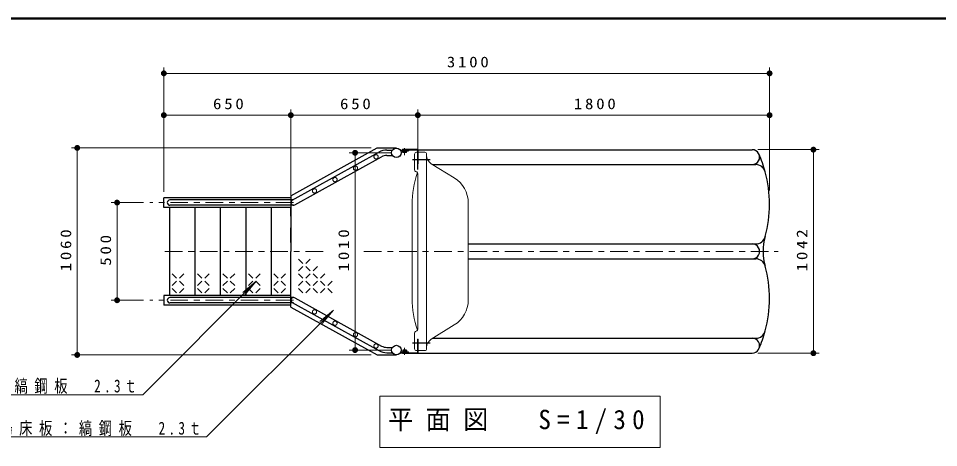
# Model space of a CAD drawing. Units: millimetres on the paper, scale 1:30. Extents: x -365 to 0, y -40 to 257.
# Drawn here: x -286.3 to -129.4, y 183.8 to 257 of the extents above; entities that cross this region are included whole.
import ezdxf

# ---------------------------------------------------------------- set-up
doc = ezdxf.new("R2010")
doc.units = ezdxf.units.MM
for name, pattern in [('USER1', [4.5, 2.5, -2]), ('USER2', [6, 3, -1, 1, -1]), ('USER3', [8, 3, -1, 1, -1, 1, -1])]:
    doc.linetypes.add(name, pattern=pattern)
doc.layers.add('LY_1', color=7, linetype='Continuous', lineweight=13)
doc.styles.add('ＭＳ ゴシック', font='')
doc.styles.get('ＭＳ ゴシック').set_extended_font_data('MS Gothic')

# ---------------------------------------------------------------- blocks, each defined once
blk = doc.blocks.new('filled_dot')
at = {"color": 0, "linetype": 'Continuous', "lineweight": -2, "const_width": 1.25}
blk.add_lwpolyline([(-0.625, 0, 1), (0.625, 0, 1)], format="xyb", close=True, dxfattribs=at)

msp = doc.modelspace()

# ---------------------------------------------------------------- linework, layer by layer
at = {"layer": 'LY_1', "lineweight": 50}
msp.add_line((0, 257), (-365, 257), dxfattribs=at)
at = {"layer": 'LY_1'}
for p, q in [((-261.521, 227.399), (-261.521, 248.623)), ((-158.187, 227.62), (-158.187, 248.623)), ((-261.521, 247.623), (-158.187, 247.623)), ((-261.521, 227.399), (-261.521, 241.478)), ((-261.521, 240.478), (-239.854, 240.478)), ((-239.854, 226.432), (-239.854, 241.478)), ((-239.854, 240.478), (-218.187, 240.478)), ((-218.187, 234.566), (-218.187, 241.478)), ((-218.187, 240.478), (-158.187, 240.478)), ((-158.187, 228.721), (-158.187, 241.478)), ((-226.132, 234.899), (-277.293, 234.899)), ((-276.293, 199.566), (-276.293, 234.899)), ((-222.854, 234.066), (-229.896, 234.066)), ((-228.896, 200.399), (-228.896, 234.066)), ((-220, 234.355), (-220, 234.376)), ((-218.421, 234.166), (-217.021, 234.166)), ((-160.199, 234.601), (-149.714, 234.601)), ((-150.714, 234.601), (-150.714, 199.867)), ((-218.754, 233.833), (-218.754, 231.188)), ((-216.687, 233.833), (-216.687, 200.633)), ((-218.567, 230.889), (-218.374, 230.795)), ((-211.966, 229.78), (-215.895, 232.199)), ((-218.187, 230.495), (-218.187, 203.97)), ((-264.985, 225.566), (-270.496, 225.566)), ((-269.496, 208.899), (-269.496, 225.566)), ((-219.163, 209.237), (-219.163, 225.228)), ((-209.587, 225.522), (-209.587, 208.943)), ((-237.811, 215.159), (-238.561, 215.909)), ((-236.561, 215.909), (-237.311, 215.159)), ((-237.811, 214.659), (-238.561, 213.909)), ((-236.561, 213.909), (-237.311, 214.659)), ((-235.311, 214.659), (-236.061, 213.909)), ((-265.118, 192.779), (-245.757, 212.14)), ((-259.346, 212.659), (-260.096, 213.409)), ((-259.346, 212.159), (-260.096, 211.409)), ((-258.096, 213.409), (-258.846, 212.659)), ((-258.096, 211.409), (-258.846, 212.159)), ((-255.012, 212.659), (-255.762, 213.409)), ((-255.012, 212.159), (-255.762, 211.409)), ((-253.762, 213.409), (-254.512, 212.659)), ((-253.762, 211.409), (-254.512, 212.159)), ((-250.679, 212.659), (-251.429, 213.409)), ((-250.679, 212.159), (-251.429, 211.409)), ((-249.429, 213.409), (-250.179, 212.659)), ((-249.429, 211.409), (-250.179, 212.159)), ((-245.757, 212.14), (-248.055, 210.212)), ((-245.757, 212.14), (-247.685, 209.842)), ((-246.346, 212.659), (-247.096, 213.409)), ((-246.346, 212.159), (-247.096, 211.409)), ((-245.096, 213.409), (-245.846, 212.659)), ((-245.096, 211.409), (-245.846, 212.159)), ((-242.012, 212.659), (-242.762, 213.409)), ((-242.012, 212.159), (-242.762, 211.409)), ((-240.762, 213.409), (-241.512, 212.659)), ((-240.762, 211.409), (-241.512, 212.159)), ((-237.811, 212.659), (-238.561, 213.409)), ((-237.811, 212.159), (-238.561, 211.409)), ((-236.561, 213.409), (-237.311, 212.659)), ((-236.561, 211.409), (-237.311, 212.159)), ((-235.311, 212.659), (-236.061, 213.409)), ((-235.311, 212.159), (-236.061, 211.409)), ((-234.061, 213.409), (-234.811, 212.659)), ((-234.061, 211.409), (-234.811, 212.159)), ((-232.811, 212.159), (-233.561, 211.409)), ((-259.346, 210.159), (-260.096, 210.909)), ((-258.096, 210.909), (-258.846, 210.159)), ((-255.012, 210.159), (-255.762, 210.909)), ((-253.762, 210.909), (-254.512, 210.159)), ((-250.679, 210.159), (-251.429, 210.909)), ((-249.429, 210.909), (-250.179, 210.159)), ((-246.346, 210.159), (-247.096, 210.909)), ((-245.096, 210.909), (-245.846, 210.159)), ((-242.012, 210.159), (-242.762, 210.909)), ((-240.762, 210.909), (-241.512, 210.159)), ((-237.811, 210.159), (-238.561, 210.909)), ((-236.561, 210.909), (-237.311, 210.159)), ((-235.311, 210.159), (-236.061, 210.909)), ((-234.061, 210.909), (-234.811, 210.159)), ((-232.811, 210.159), (-233.561, 210.909)), ((-264.985, 208.899), (-270.496, 208.899)), ((-254.258, 185.567), (-232.605, 207.22)), ((-232.605, 207.22), (-234.903, 205.291)), ((-232.605, 207.22), (-234.534, 204.922)), ((-211.966, 204.686), (-215.895, 202.266)), ((-218.754, 203.277), (-218.754, 200.633)), ((-218.567, 203.577), (-218.374, 203.671)), ((-226.132, 199.566), (-277.293, 199.566)), ((-222.854, 200.399), (-229.896, 200.399)), ((-220, 200.089), (-220, 200.11)), ((-218.421, 200.299), (-217.021, 200.299)), ((-160.199, 199.867), (-149.714, 199.867)), ((-307.373, 192.779), (-265.118, 192.779)), ((-224.671, 192.552), (-224.671, 183.752)), ((-176.871, 192.552), (-224.671, 192.552)), ((-176.871, 183.752), (-176.871, 192.552)), ((-296.389, 185.567), (-254.258, 185.567)), ((-224.671, 183.752), (-176.871, 183.752))]:
    msp.add_line(p, q, dxfattribs=at)
at = {"layer": 'LY_1', "lineweight": 25}
for p, q in [((-239.854, 226.733), (-225.132, 234.899)), ((-239.627, 225.959), (-224.825, 234.17)), ((-225.132, 234.899), (-221.854, 234.899)), ((-223.474, 234.519), (-222.525, 234.519)), ((-221.187, 234.526), (-219.772, 234.526)), ((-221.106, 234.376), (-219.772, 234.376)), ((-220.766, 234.109), (-220.766, 234.376)), ((-220.112, 234.109), (-220.766, 234.109)), ((-220.606, 234.109), (-220.606, 234.376)), ((-220.272, 234.109), (-220.272, 234.376)), ((-220.112, 234.109), (-220.112, 234.376)), ((-219.772, 234.526), (-219.772, 234.376)), ((-218.187, 234.591), (-161.155, 234.591)), ((-239.181, 225.17), (-224.385, 233.377)), ((-223.474, 233.613), (-222.525, 233.613)), ((-218.187, 231.213), (-218.187, 232.341)), ((-215.654, 232.051), (-160.555, 232.051)), ((-261.521, 224.733), (-261.521, 226.399)), ((-239.854, 226.399), (-261.521, 226.399)), ((-239.854, 226.733), (-239.854, 217.233)), ((-239.854, 224.733), (-261.521, 224.733)), ((-260.496, 209.733), (-260.496, 224.733)), ((-239.401, 226.019), (-260.476, 226.019)), ((-239.401, 225.113), (-260.476, 225.113)), ((-256.163, 209.733), (-256.163, 224.733)), ((-251.829, 209.733), (-251.829, 224.733)), ((-247.496, 209.733), (-247.496, 224.733)), ((-243.163, 209.733), (-243.163, 224.733)), ((-209.587, 218.504), (-160.555, 218.504)), ((-239.854, 207.733), (-239.854, 217.233)), ((-209.587, 215.964), (-160.555, 215.964)), ((-239.854, 209.733), (-261.521, 209.733)), ((-261.521, 209.733), (-261.521, 208.066)), ((-239.401, 209.353), (-260.476, 209.353)), ((-239.181, 209.296), (-224.385, 201.089)), ((-239.854, 208.066), (-261.521, 208.066)), ((-239.401, 208.446), (-260.476, 208.446)), ((-239.854, 207.733), (-225.132, 199.566)), ((-239.627, 208.507), (-224.825, 200.296)), ((-215.65, 202.417), (-160.555, 202.417)), ((-225.132, 199.566), (-221.854, 199.566)), ((-223.474, 200.853), (-222.525, 200.853)), ((-223.474, 199.946), (-222.525, 199.946)), ((-221.187, 199.939), (-219.772, 199.939)), ((-221.106, 200.089), (-219.772, 200.089)), ((-220.112, 200.356), (-220.766, 200.356)), ((-220.766, 200.356), (-220.766, 200.089)), ((-220.606, 200.356), (-220.606, 200.089)), ((-220.272, 200.356), (-220.272, 200.089)), ((-220.112, 200.356), (-220.112, 200.089)), ((-219.772, 199.939), (-219.772, 200.089)), ((-218.187, 199.877), (-161.155, 199.877))]:
    msp.add_line(p, q, dxfattribs=at)
at = {"layer": 'LY_1', "linetype": 'USER3'}
for p, q in [((-220.787, 234.676), (-220.787, 234.526)), ((-220.787, 234.676), (-218.354, 234.676)), ((-220.787, 234.526), (-218.346, 234.526)), ((-220.439, 234.87), (-220.439, 233.683)), ((-218.271, 234.451), (-218.271, 232.205)), ((-218.121, 234.451), (-218.121, 232.205)), ((-218.121, 232.205), (-218.271, 232.205)), ((-218.271, 200.014), (-218.271, 202.26)), ((-218.121, 202.26), (-218.271, 202.26)), ((-218.121, 200.014), (-218.121, 202.26)), ((-220.787, 199.789), (-220.787, 199.939)), ((-220.787, 199.939), (-218.346, 199.939)), ((-220.787, 199.789), (-218.354, 199.789)), ((-220.439, 199.596), (-220.439, 200.783))]:
    msp.add_line(p, q, dxfattribs=at)
at = {"layer": 'LY_1', "linetype": 'USER1'}
for p, q in [((-218.254, 234.166), (-218.254, 232.216)), ((-218.121, 234.166), (-218.121, 232.216)), ((-218.121, 232.216), (-218.254, 232.216)), ((-239.931, 209.733), (-239.931, 224.733)), ((-239.854, 209.733), (-239.854, 224.733)), ((-218.254, 200.302), (-218.254, 202.252)), ((-218.121, 202.252), (-218.254, 202.252)), ((-218.121, 200.302), (-218.121, 202.252))]:
    msp.add_line(p, q, dxfattribs=at)
at = {"layer": 'LY_1', "linetype": 'USER2', "lineweight": 25}
for p, q in [((-216.104, 232.883), (-219.224, 232.883)), ((-216.104, 201.583), (-219.224, 201.583))]:
    msp.add_line(p, q, dxfattribs=at)
at = {"layer": 'LY_1', "linetype": 'USER2'}
for p, q in [((-239.401, 225.566), (-263.911, 225.566)), ((-261.354, 217.233), (-233.608, 217.233)), ((-227.377, 217.233), (-156.738, 217.233)), ((-239.401, 208.899), (-263.911, 208.899))]:
    msp.add_line(p, q, dxfattribs=at)
at = {"layer": 'LY_1', "lineweight": 25}
for centre in [(-221.854, 234.066), (-221.854, 200.399)]:
    msp.add_circle(centre, 0.81, dxfattribs=at)
at = {"layer": 'LY_1', "linetype": 'USER1'}
for centre in [(-225.322, 233.376), (-228.82, 231.436), (-232.326, 229.49), (-235.815, 227.555), (-235.815, 206.911), (-232.326, 204.975), (-228.82, 203.03), (-225.322, 201.09)]:
    msp.add_circle(centre, 0.362, dxfattribs=at)
at = {"layer": 'LY_1', "lineweight": 25}
for centre, radius, start, end in [((-223.474, 231.733), 2.787, 90, 119.01753), ((-161.155, 233.321), 1.27, 269.99995, 90.00005), ((-223.474, 231.733), 1.88, 90, 119.01753), ((-179.354, 225.277), 21.167, 15.12167, 23.91602), ((-160.555, 230.357), 1.693, 15.12167, 90), ((-179.354, 225.277), 21.167, 344.87834, 15.12167), ((-260.476, 225.566), 0.453, 90, 270), ((-239.401, 225.566), 0.453, 120, 299.01753), ((-161.155, 217.234), 1.27, 269.99995, 90.00005), ((-160.555, 220.197), 1.693, 270, 344.87834), ((-150.833, 217.234), 8.467, 162.67291, 197.32708), ((-160.555, 214.271), 1.693, 15.12167, 90), ((-179.354, 209.191), 21.167, 344.87833, 15.12167), ((-260.476, 208.899), 0.453, 90, 270), ((-239.401, 208.899), 0.453, 60.98247, 240), ((-160.555, 204.111), 1.693, 270, 344.87833), ((-179.354, 209.191), 21.167, 336.08398, 344.87833), ((-223.474, 202.733), 1.88, 240.98247, 270), ((-161.155, 201.147), 1.27, 269.99995, 90.00005), ((-223.474, 202.733), 2.787, 240.98247, 270)]:
    msp.add_arc(centre, radius, start, end, dxfattribs=at)
at = {"layer": 'LY_1'}
for centre, radius, start, end in [((-218.421, 233.833), 0.333, 90, 180), ((-217.021, 233.833), 0.333, 0, 90), ((-215.021, 233.618), 1.667, 180, 238.376), ((-218.421, 231.188), 0.333, 180, 243.97842), ((-218.521, 230.495), 0.333, 0, 63.97842), ((-202.569, 225.228), 16.594, 160.82546, 180), ((-214.587, 225.522), 5, 0, 58.376), ((-202.569, 209.237), 16.594, 180, 199.17454), ((-214.587, 208.943), 5, 301.624, 0), ((-218.421, 203.277), 0.333, 116.02158, 180), ((-218.521, 203.97), 0.333, 296.02158, 0), ((-215.021, 200.847), 1.667, 121.624, 180), ((-218.421, 200.633), 0.333, 180, 270), ((-217.021, 200.633), 0.333, 270, 0)]:
    msp.add_arc(centre, radius, start, end, dxfattribs=at)
at = {"layer": 'LY_1', "linetype": 'USER3'}
for centre, radius, start, end in [((-218.346, 234.451), 0.225, 0, 90), ((-218.346, 234.451), 0.075, 0, 90), ((-218.346, 200.014), 0.225, 270, 0), ((-218.346, 200.014), 0.075, 270, 0)]:
    msp.add_arc(centre, radius, start, end, dxfattribs=at)

# ---------------------------------------------------------------- block references
at = {"layer": 'LY_1', "xscale": 0.4, "yscale": 0.4}
for p in [(-261.521, 247.623), (-261.521, 240.478), (-239.854, 240.478), (-218.187, 240.478)]:
    msp.add_blockref('filled_dot', p, dxfattribs=at)
for p, rotation in [((-158.187, 247.623), 180), ((-239.854, 240.478), 180), ((-218.187, 240.478), 180), ((-158.187, 240.478), 180), ((-276.293, 234.899), 270), ((-228.896, 234.066), 270), ((-150.714, 234.601), 270), ((-269.496, 225.566), 270), ((-269.496, 208.899), 90), ((-276.293, 199.566), 90), ((-228.896, 200.399), 90), ((-150.714, 199.867), 90)]:
    msp.add_blockref('filled_dot', p, dxfattribs=dict(at, rotation=rotation))

# ---------------------------------------------------------------- texts
at = {"layer": 'LY_1', "style": 'ＭＳ ゴシック'}
for s, insert, char_height, attachment_point in [('\\T1.33;\\W1.15;3100', (-209.433, 248.623), 1.833, 8), ('\\T1.33;\\W1.15;650', (-250.272, 241.478), 1.833, 8), ('\\T1.33;\\W1.15;650', (-228.605, 241.478), 1.833, 8), ('\\T1.33;\\W1.15;1800', (-187.766, 241.478), 1.833, 8), ('\\T1.51;\\W0.75;階段踏み板：縞鋼板\u30002.3ｔ', (-307.373, 192.929), 2.199, 7), ('\\T1.5;\\W0.95;平面図\u3000S=1/30', (-223.271, 188.152), 3.299, 4), ('\\T1.51;\\W0.75;踊り場床板：縞鋼板\u30002.3ｔ', (-296.389, 185.717), 2.199, 7)]:
    msp.add_mtext(s, dxfattribs=dict(at, insert=insert, char_height=char_height, attachment_point=attachment_point))
at = {"layer": 'LY_1', "char_height": 1.833, "attachment_point": 8, "rotation": 90, "style": 'ＭＳ ゴシック'}
for s, insert in [('\\T1.33;\\W1.15;1060', (-277.293, 217.654)), ('\\T1.33;\\W1.15;500', (-270.496, 217.649)), ('\\T1.33;\\W1.15;1010', (-229.896, 217.656)), ('\\T1.33;\\W1.15;1042', (-151.714, 217.657))]:
    msp.add_mtext(s, dxfattribs=dict(at, insert=insert))

doc.saveas('drawing.dxf')
